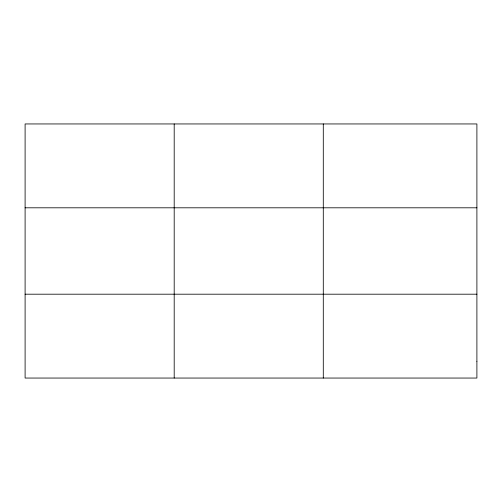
<?xml version="1.0" encoding="UTF-8"?>
<svg xmlns="http://www.w3.org/2000/svg" width="502" height="502" viewBox="0 0 502 502"><rect width="100%" height="100%" fill="white"/><g stroke="black" fill="none" stroke-linecap="round" stroke-linejoin="round"><path stroke-width="0.75" d="M174.194 378.05L174.194 123.95M323.288 378.05L323.288 123.95M25.1 207.803L476.9 207.803M25.1 294.197L476.9 294.197M476.9 361.277L476.9 378.05L25.1 378.05L25.1 123.95L476.9 123.95L476.9 361.277"/></g></svg>
